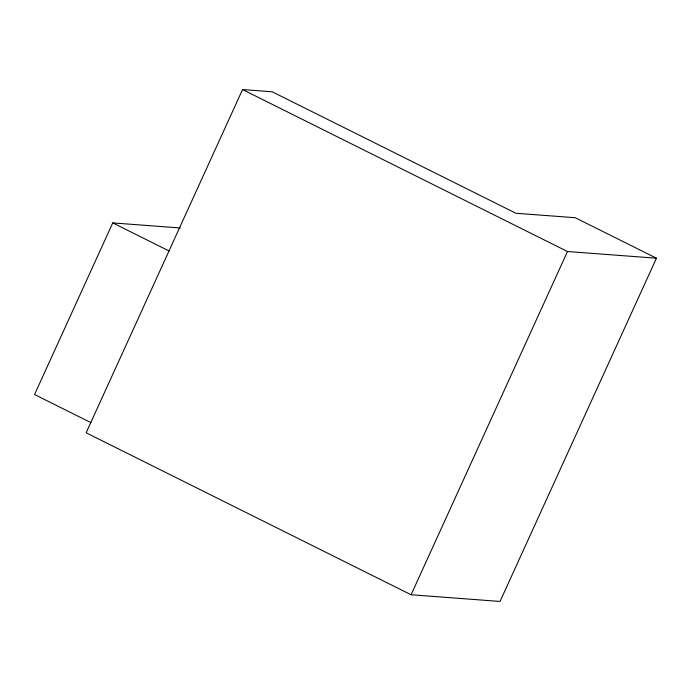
<?xml version="1.0" encoding="UTF-8"?>
<svg xmlns="http://www.w3.org/2000/svg" width="691" height="691" viewBox="0 0 691 691"><rect width="100%" height="100%" fill="white"/><g stroke="black" fill="none" stroke-linecap="round" stroke-linejoin="round"><path stroke-width="1.04" d="M180.282 227.978L112.763 222.908L34.55 394.526L90.936 422.633M242.55 89.554L86.133 432.791L411.076 594.761L500.034 601.446L656.45 258.209L575.214 217.717L515.909 213.26L272.202 91.782L242.55 89.554L567.492 251.524L656.45 258.209M411.076 594.761L567.492 251.524M112.763 222.908L169.148 251.014"/></g></svg>
